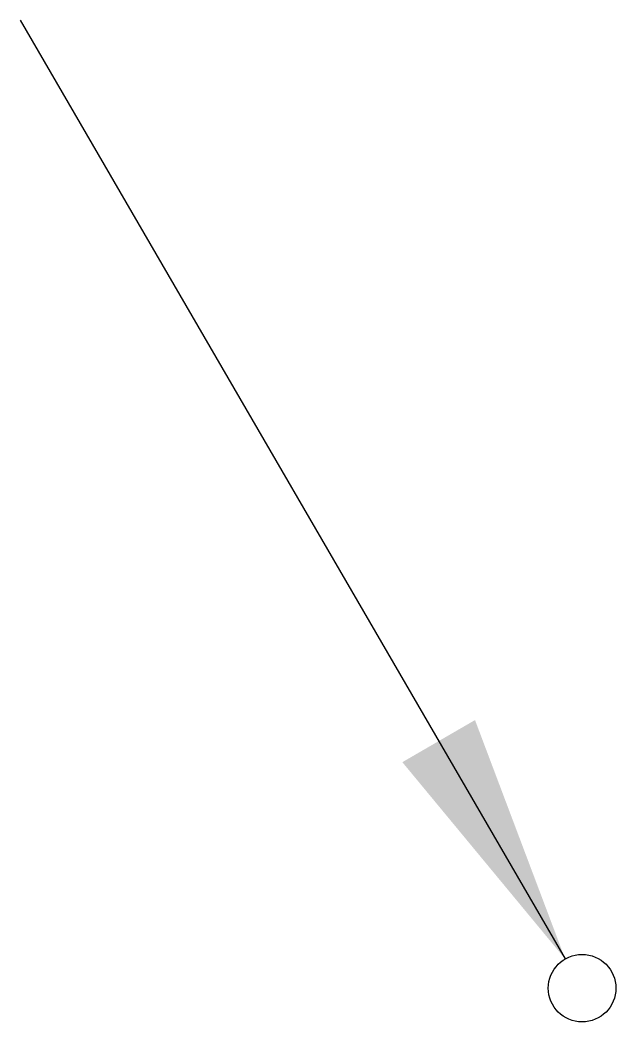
# Model space of a CAD drawing. Header units: millimetres. Extents: x 2754.91 to 2758.88, y 1629.88 to 1636.55.
import ezdxf

# ---------------------------------------------------------------- set-up
doc = ezdxf.new("R2010")
doc.units = ezdxf.units.MM

# ---------------------------------------------------------------- blocks, each defined once
blk = doc.blocks.new('ELET_DESCE')
blk.add_line((239.30011, 155.04994), (239.68942, 154.37884))
blk.add_circle((239.70153, 154.35795), 0.02415)
blk.add_solid([(239.57314, 154.51949), (239.62504, 154.54959), (239.68942, 154.37884)])

msp = doc.modelspace()

# ---------------------------------------------------------------- block references
at = {"xscale": 9.325554236281278, "yscale": 9.325554236279231, "zscale": 9.32555423627931}
msp.add_blockref('ELET_DESCE', (523.3054, 190.6276), dxfattribs=at)

doc.saveas('drawing.dxf')
